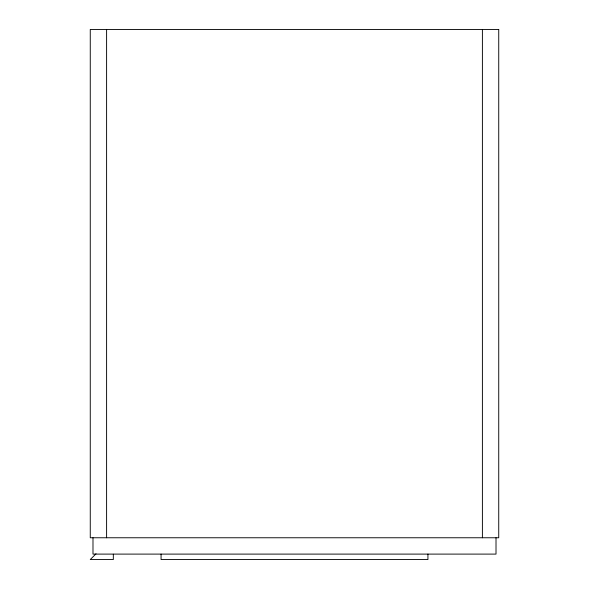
<?xml version="1.0" encoding="UTF-8"?>
<svg xmlns="http://www.w3.org/2000/svg" width="589" height="589" viewBox="0 0 589 589"><rect width="100%" height="100%" fill="white"/><g stroke="black" fill="none" stroke-linecap="round" stroke-linejoin="round"><path stroke-width="0.88" d="M96.029 553.785L90.264 559.55L113.324 559.55L113.324 554.227M496.012 537.764L496.012 554.102L92.988 554.102L92.988 537.764M482.398 29.45L482.398 537.764M427.931 554.102L427.931 559.55L161.069 559.55L161.069 554.102M106.602 29.45L106.602 537.764M498.736 29.45L90.264 29.45L90.264 537.764L498.736 537.764L498.736 29.45"/></g></svg>
